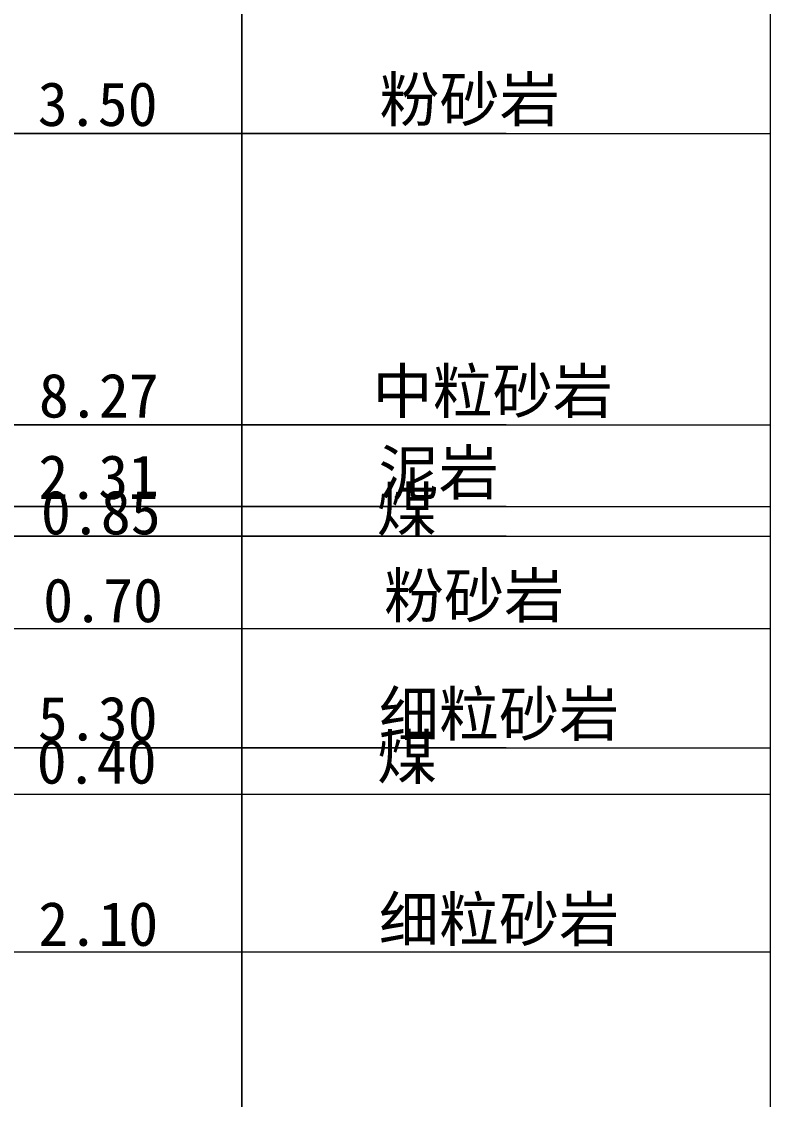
# Model space of a CAD drawing. Header units: millimetres. Extents: x -182 to 395, y -757 to 122.
# Drawn here: x -77.7 to -35.2, y -302.7 to -241.6 of the extents above; entities that cross this region are included whole.
import ezdxf

# ---------------------------------------------------------------- set-up
doc = ezdxf.new("R2010")
doc.units = ezdxf.units.MM
for name, color, linetype in [('KY2WL', 7, 'Continuous'), ('KY6WL', 7, 'Continuous'), ('岩性描述WT', 7, 'Continuous')]:
    doc.layers.add(name, color=color, linetype=linetype)
doc.styles.get("Standard").update_dxf_attribs({"font": ''})
doc.styles.get('Standard').set_extended_font_data('SimSun')

msp = doc.modelspace()

# ---------------------------------------------------------------- linework, layer by layer
at = {"lineweight": 20}
msp.add_line((-65.228, 10.812), (-65.228, -345.788), dxfattribs=at)
at = {"layer": 'KY2WL', "lineweight": 20}
for p, q in [((-120.228, -247.928), (-35.228, -247.928)), ((-50.228, -247.928), (-109.228, -247.928)), ((-120.228, -264.468), (-35.228, -264.468)), ((-50.228, -264.468), (-109.228, -264.468)), ((-120.228, -269.088), (-35.228, -269.088)), ((-50.228, -269.088), (-109.228, -269.088)), ((-120.228, -270.788), (-35.228, -270.788)), ((-50.228, -270.788), (-109.228, -270.788)), ((-35.228, -276.042), (-105.228, -276.042)), ((-120.228, -282.788), (-35.228, -282.788)), ((-50.228, -282.788), (-109.228, -282.788)), ((-35.228, -285.437), (-105.228, -285.437)), ((-35.228, -294.387), (-105.228, -294.387))]:
    msp.add_line(p, q, dxfattribs=at)
at = {"layer": 'KY6WL', "lineweight": 20}
for p, q in [((-65.228, -345.788), (-65.228, 10.812)), ((-35.228, -345.788), (-35.228, 10.812))]:
    msp.add_line(p, q, dxfattribs=at)

# ---------------------------------------------------------------- texts
at = {"layer": '岩性描述WT', "lineweight": -3}
for s, p in [('粉砂岩', (-57.416, -247.251)), ('3.50', (-76.805, -247.51)), ('中粒砂岩', (-57.807, -263.797)), ('8.27', (-76.743, -264.05)), ('泥岩', (-57.463, -268.423)), ('2.31', (-76.774, -268.67)), ('煤', (-57.577, -270.53)), ('0.85', (-76.63, -270.68)), ('粉砂岩', (-57.158, -275.401)), ('0.70', (-76.501, -275.66)), ('细粒砂岩', (-57.448, -282.117)), ('5.30', (-76.805, -282.37)), ('煤', (-57.554, -284.566)), ('0.40', (-76.865, -284.82)), ('细粒砂岩', (-57.448, -293.768)), ('2.10', (-76.774, -294.021))]:
    msp.add_text(s, height=2.5, dxfattribs=at).set_placement(p)

doc.saveas('drawing.dxf')
